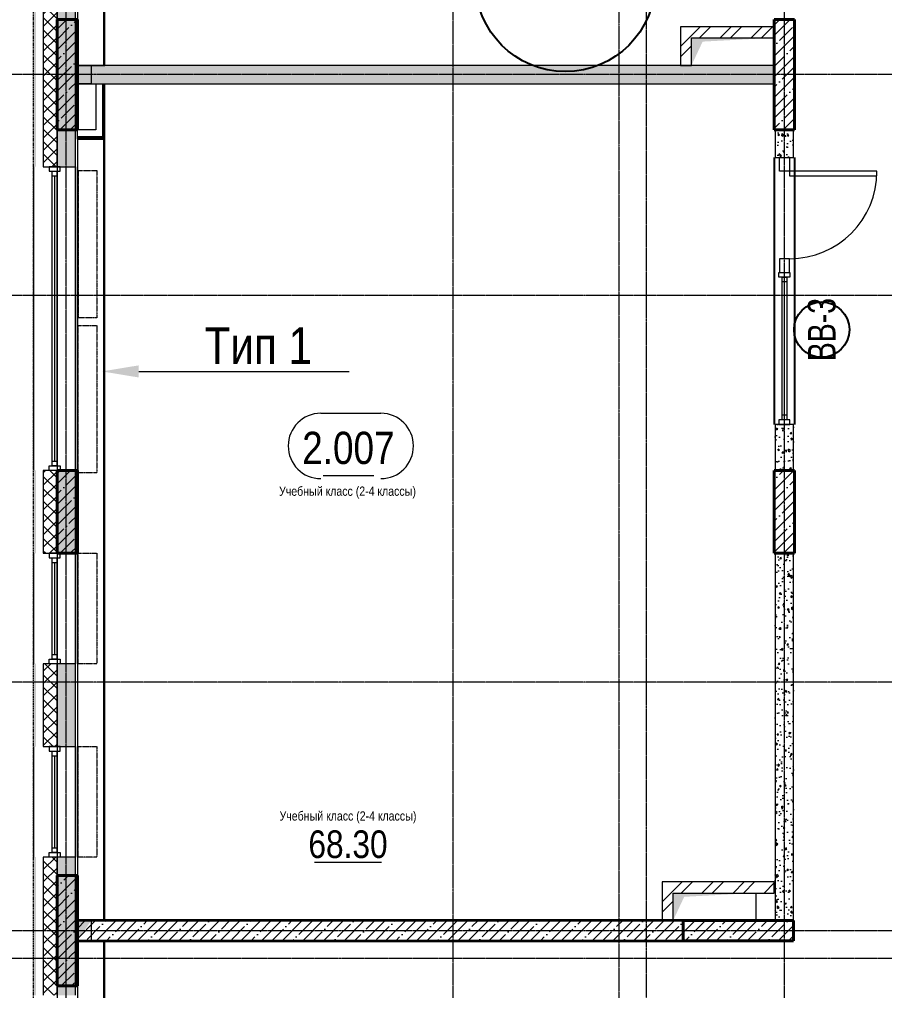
# Model space of a CAD drawing. Header units: millimetres. Extents: x -65509 to 912790, y 446 to 713294.
# Drawn here: x 141686 to 151083, y 153325 to 163875 of the extents above; entities that cross this region are included whole.
import ezdxf
from ezdxf import colors
from ezdxf.entities.mleader import LeaderData, LeaderLine
from ezdxf.enums import TextEntityAlignment as Align
from ezdxf.math import Vec2, Vec3

# ---------------------------------------------------------------- set-up
doc = ezdxf.new("R2010")
doc.units = ezdxf.units.MM
for name, pattern in [('CENTER2', [28.575, 19.05, -3.175, 3.175, -3.175]), ('DASHED', [19.05, 12.7, -6.35]), ('HIDDEN2', [4.7625, 3.175, -1.5875])]:
    doc.linetypes.add(name, pattern=pattern)
doc.layers.get('Defpoints').update_dxf_attribs({"color": 250})
for name, color, linetype, lineweight in [('A-AREA', 250, 'Continuous', 15), ('A-Wall_Материал_Газоблок_Контур', 250, 'Continuous', 0), ('АР_Area', 250, 'Continuous', 5), ('АР_Витраж', 250, 'Continuous', 13), ('АР_Витраж марка', 250, 'Continuous', 9), ('АР_Двери_витраж', 250, 'Continuous', 9), ('АР_Колонны', 250, 'Continuous', 30), ('АР_Окна', 250, 'Continuous', 5), ('АР_площадь пом', 250, 'Continuous', 5), ('АР_Стены ЖБ', 250, 'Continuous', 35), ('АР_Стены кирпич', 250, 'Continuous', 20), ('АР_Стены ПЕНОблок', 250, 'Continuous', 20), ('АР_Утеплитель', 250, 'Continuous', 0), ('АР_Штриховка', 250, 'Continuous', 0), ('Зашивки ГКЛ на всю высоту', 250, 'Continuous', 25), ('КМ_Фахверки', 250, 'Continuous', 25), ('ОВ_Отопление', 250, 'Continuous', 5), ('ОВ_Шахты', 250, 'Continuous', 5), ('Размеры зашивки ГКЛ', 250, 'Continuous', 0), ('РД_Оси_100', 250, 'Continuous', 0), ('РД_проем_инж перемыч_фахверк', 250, 'Continuous', 18)]:
    doc.layers.add(name, color=color, linetype=linetype, lineweight=lineweight)
doc.layers.add('АР_Делит', color=250, linetype='Continuous', lineweight=0, plot=False)
doc.layers.add('РД_Проем', color=250, linetype='Continuous', lineweight=0, plot=False)
doc.layers.add('АР_Отопительные приборы', color=1, linetype='HIDDEN2', lineweight=0, true_color=0xff0000)
doc.layers.add('Зашивка радиаторов тип 1 (фанера и МДФ)', color=7, linetype='Continuous', lineweight=0, true_color=0x000085)
doc.layers.add('РД_Витраж_вн', color=250, linetype='Continuous')
doc.styles.add('Arial_09', font='ARIALN.TTF', dxfattribs={"width": 0.9})
doc.styles.add('style1', font='ARIALN.TTF')
pattern_1 = [(45, (142195.16, 127275.07), (-112.2532, 112.2532), []), (45, (142307.41, 127275.07), (-112.2532, 112.2532), [198.4375, -39.6875, 0, -39.6875])]
pattern_2 = [(45, (142195.16, 127275.07), (-168.3798, 168.3798), []), (45, (142307.4, 127275.07), (-168.3798, 168.3798), [])]
pattern_3 = [(45, (142195.16, 127275.07), (-168.3798, 168.3798), []), (45, (142307.4, 127275.07), (-168.3798, 168.3798), [])]

# ---------------------------------------------------------------- blocks, each defined once
blk = doc.blocks.new('СОШ_2200_АР_ОСИ_М100_28.05.24')
at = {"layer": 'АР_Делит', "color": 5, "linetype": 'DASHED'}
blk.add_lwpolyline([(114955, 135155), (114955, -355), (93595.036, -355), (93595.036, 13855), (94145, 13855), (94145, 68320), (66055, 68320), (66055, 13857.73), (83455, 13857.73), (83455, -355), (45245, -355), (45245, 13145), (44695, 13145), (44695, 26755), (45245, 26755), (45245, 68320), (20455, 68320), (20455, 26755), (27955, 26755), (27955, 13145), (-355, 13145), (-355, 100855), (37145, 100855), (37145, 129155)], dxfattribs=at)
at = {"layer": 'РД_Оси_100', "linetype": 'CENTER2'}
for p, q in [((0, -6155), (0, 139938.679)), ((4200, -6155), (4200, 139938.679)), ((29555, 36000), (-5954.958, 36000)), ((29555, 33600), (-5954.958, 33600)), ((29555, 29400), (-5954.958, 29400))]:
    blk.add_line(p, q, dxfattribs=at)
for points in [[(5849.555, 139938.679), (6000, 139538.679), (6000, -6194.559)], [(6300, -6195.83), (6300, 139538.679), (6450, 139938.679)], [(7800, -6155), (7800, 139938.679)], [(29555, 26700), (-5454.958, 26700), (-5954.958, 26850)], [(29555, 26400), (-5454.958, 26400), (-5954.958, 26250)]]:
    blk.add_lwpolyline(points, dxfattribs=at)
blk = doc.blocks.new('otv')
at = {"linetype": 'Continuous'}
blk.add_lwpolyline([(0, -1), (0, 0), (1, 0), (1, -1)], close=True, dxfattribs=at)
blk.add_solid([(0, -1), (0, 0), (0.135, -0.137), (1, 0)], dxfattribs=at)
blk = doc.blocks.new('otv_в_стене')
at = {"linetype": 'Continuous'}
blk.add_lwpolyline([(0, -1), (0, 0), (1, 0), (1, -1)], close=True, dxfattribs=at)
blk.add_solid([(0, -1), (0, 0), (0.5, -0.5), (1, 0)], dxfattribs=at)
blk = doc.blocks.new('MOK-МаркаПом_овал_ареал')
for p, q in [((-2.99, 3.76), (3.52, 3.76)), ((-2.75, -3), (2.75, -3))]:
    blk.add_line(p, q)
for centre, radius, start, end in [((-2.99, 0.21), 3.55, 90, 270), ((3.52, 0.21), 3.55, 270, 90), ((-7.41, 0), 7.16, 0, 0.001)]:
    blk.add_arc(centre, radius, start, end)
at = {"color": 0, "style": 'style1'}
blk.add_attdef('АР-ПОМЕЩЕНИЕ:НОМЕР', text='', height=3, dxfattribs=at).set_placement((0.26, 0), align=Align.MIDDLE)
blk = doc.blocks.new('MOK-МаркаПомещения1')
at = {"layer": 'A-AREA', "color": 0}
blk.add_line((-3.65, -1.94), (3.65, -1.94), dxfattribs=at)
at = {"layer": 'A-AREA', "color": 0, "style": 'style1'}
blk.add_attdef('АР-ПОМЕЩЕНИЕ:ПЛОЩАДЬ', text='', height=3, dxfattribs=at).set_placement((0, 0), align=Align.MIDDLE)
at = {"layer": 'Defpoints', "style": 'style1', "flags": 8}
blk.add_attdef('АР-ПОМЕЩЕНИЕ:НАИМЕНОВАНИЕ', text='', height=1, dxfattribs=at).set_placement((0, 2.96), align=Align.MIDDLE)
blk = doc.blocks.new('МаркаВитража1')
at = {"layer": 'Defpoints'}
blk.add_circle((0, 0), 3, dxfattribs=at)
at = {"color": 0, "linetype": 'ByBlock', "lineweight": -2, "style": 'Arial_09', "width": 0.9}
blk.add_attdef('АР-ОКНО:НАИМЕНОВАНИЕ', text='', height=3, dxfattribs=at).set_placement((0, 0), align=Align.MIDDLE)

msp = doc.modelspace()

# ---------------------------------------------------------------- hatches: boundary and pattern name
at = {"layer": 'АР_Штриховка', "linetype": 'Continuous', "lineweight": 0}
h = msp.add_hatch(dxfattribs=at)
h.set_pattern_fill('_U', color=256, style=0, pattern_type=0)
h.set_pattern_definition([(360, (142195.1574, 127275.0729), (-8e-17, 1), [])])
h.paths.add_polyline_path([(141840.157, 143075.073), (141865.157, 143075.073), (141865.157, 143975.073), (141840.157, 143975.073)], flags=0)
h.paths.add_polyline_path([(141840.157, 145175.073), (141865.157, 145175.073), (141865.157, 146075.073), (141840.157, 146075.073)], flags=0)
h.paths.add_polyline_path([(141840.157, 149375.073), (141865.157, 149375.073), (141865.157, 150875.073), (141840.157, 150875.073)], flags=0)
h.paths.add_polyline_path([(141840.157, 153275.073), (141865.157, 153275.073), (141865.157, 154775.073), (141840.157, 154775.073)], flags=0)
h.paths.add_polyline_path([(141840.157, 155975.073), (141865.157, 155975.073), (141865.157, 156875.073), (141840.157, 156875.073)], flags=0)
h.paths.add_polyline_path([(141840.157, 158075.073), (141865.157, 158075.073), (141865.157, 158975.073), (141840.157, 158975.073)], flags=0)
h.paths.add_polyline_path([(141840.157, 162275.073), (141865.157, 162275.073), (141865.157, 164075.073), (141840.157, 164075.073)], flags=0)
h.paths.add_polyline_path([(141840.157, 165275.073), (141865.157, 165275.073), (141865.157, 166175.073), (141840.157, 166175.073)], flags=0)
h.paths.add_polyline_path([(141840.157, 167375.073), (141865.157, 167375.073), (141865.157, 168275.073), (141840.157, 168275.073)], flags=0)
h.paths.add_polyline_path([(141840.157, 171575.073), (141865.157, 171575.073), (141865.157, 173375.073), (141840.157, 173375.073)], flags=0)
h.paths.add_polyline_path([(141840.157, 174575.073), (141865.157, 174575.073), (141865.157, 175475.073), (141840.157, 175475.073)], flags=0)
h.paths.add_polyline_path([(141840.157, 176675.073), (141865.157, 176675.073), (141865.157, 177575.073), (141840.157, 177575.073)], flags=0)
h.paths.add_polyline_path([(141840.157, 180875.073), (141865.157, 180875.073), (141865.157, 182675.073), (141840.157, 182675.073)], flags=0)
h.paths.add_polyline_path([(141840.157, 183875.073), (141865.157, 183875.073), (141865.157, 184775.073), (141840.157, 184775.073)], flags=0)
h.paths.add_polyline_path([(141840.157, 185975.073), (141865.157, 185975.073), (141865.157, 186875.073), (141840.157, 186875.073)], flags=0)
h.paths.add_polyline_path([(141840.157, 190175.073), (141865.157, 190175.073), (141865.157, 191875.073), (141840.157, 191875.073)], flags=0)
h.paths.add_polyline_path([(141840.157, 194275.073), (141865.157, 194275.073), (141865.157, 195175.073), (141840.157, 195175.073)], flags=0)
h.paths.add_polyline_path([(141840.157, 196675.073), (141865.157, 196675.073), (141865.157, 197875.073), (141840.157, 197875.073)], flags=0)
h.paths.add_polyline_path([(141840.157, 200275.073), (141865.157, 200275.073), (141865.157, 201175.073), (141840.157, 201175.073)], flags=0)
h.paths.add_polyline_path([(141840.157, 202675.073), (141865.157, 202675.073), (141865.157, 203875.073), (141840.157, 203875.073)], flags=0)
h.paths.add_polyline_path([(141840.157, 206275.073), (141865.157, 206275.073), (141865.157, 207175.073), (141840.157, 207175.073)], flags=0)
h.paths.add_polyline_path([(141840.157, 208675.073), (141865.157, 208675.073), (141865.157, 210175.073), (141840.157, 210175.073)], flags=0)
h.paths.add_polyline_path([(141840.157, 212575.073), (141865.157, 212575.073), (141865.157, 213475.073), (141840.157, 213475.073)], flags=0)
h.paths.add_polyline_path([(141840.157, 214975.073), (141865.157, 214975.073), (141865.157, 216375.073), (141840.157, 216375.073)], flags=0)
h.paths.add_polyline_path([(141840.157, 217575.073), (141865.157, 217575.073), (141865.157, 218075.073), (141840.157, 218075.073)], flags=0)
h = msp.add_hatch(dxfattribs=at)
h.set_pattern_fill('ANSI37', color=256, scale=30, style=0)
h.set_pattern_definition([(45, (142195.16, 127275.07), (-67.35192, 67.35192), []), (135, (142195.16, 127275.07), (-67.35192, -67.35192), [])])
h.paths.add_polyline_path([(141945.157, 143075.073), (142095.157, 143075.073), (142095.157, 143975.073), (141945.157, 143975.073)], flags=0)
h.paths.add_polyline_path([(141945.157, 145175.073), (142095.157, 145175.073), (142095.157, 146075.073), (141945.157, 146075.073)], flags=0)
h.paths.add_polyline_path([(141945.157, 149375.073), (142095.157, 149375.073), (142095.157, 150875.073), (141945.157, 150875.073)], flags=0)
h.paths.add_polyline_path([(141945.157, 153275.073), (142095.157, 153275.073), (142095.157, 154775.073), (141945.157, 154775.073)], flags=0)
h.paths.add_polyline_path([(141945.157, 155975.073), (142095.157, 155975.073), (142095.157, 156875.073), (141945.157, 156875.073)], flags=0)
h.paths.add_polyline_path([(141945.157, 158075.073), (142095.157, 158075.073), (142095.157, 158975.073), (141945.157, 158975.073)], flags=0)
h.paths.add_polyline_path([(141945.157, 162275.073), (142095.157, 162275.073), (142095.157, 164075.073), (141945.157, 164075.073)], flags=0)
h.paths.add_polyline_path([(141945.157, 165275.073), (142095.157, 165275.073), (142095.157, 166175.073), (141945.157, 166175.073)], flags=0)
h.paths.add_polyline_path([(141945.157, 167375.073), (142095.157, 167375.073), (142095.157, 168275.073), (141945.157, 168275.073)], flags=0)
h.paths.add_polyline_path([(141945.157, 171575.073), (142095.157, 171575.073), (142095.157, 173375.073), (141945.157, 173375.073)], flags=0)
h.paths.add_polyline_path([(141945.157, 174575.073), (142095.157, 174575.073), (142095.157, 175475.073), (141945.157, 175475.073)], flags=0)
h.paths.add_polyline_path([(141945.157, 176675.073), (142095.157, 176675.073), (142095.157, 177575.073), (141945.157, 177575.073)], flags=0)
h.paths.add_polyline_path([(141945.157, 180875.073), (142095.157, 180875.073), (142095.157, 182675.073), (141945.157, 182675.073)], flags=0)
h.paths.add_polyline_path([(141945.157, 183875.073), (142095.157, 183875.073), (142095.157, 184775.073), (141945.157, 184775.073)], flags=0)
h.paths.add_polyline_path([(141945.157, 185975.073), (142095.157, 185975.073), (142095.157, 186875.073), (141945.157, 186875.073)], flags=0)
h.paths.add_polyline_path([(141945.157, 190175.073), (142095.157, 190175.073), (142095.157, 191875.073), (141945.157, 191875.073)], flags=0)
h.paths.add_polyline_path([(141945.157, 194275.073), (142095.157, 194275.073), (142095.157, 195175.073), (141945.157, 195175.073)], flags=0)
h.paths.add_polyline_path([(141945.157, 196675.073), (142095.157, 196675.073), (142095.157, 197875.073), (141945.157, 197875.073)], flags=0)
h.paths.add_polyline_path([(141945.157, 200275.073), (142095.157, 200275.073), (142095.157, 201175.073), (141945.157, 201175.073)], flags=0)
h.paths.add_polyline_path([(141945.157, 202675.073), (142095.157, 202675.073), (142095.157, 203875.073), (141945.157, 203875.073)], flags=0)
h.paths.add_polyline_path([(141945.157, 206275.073), (142095.157, 206275.073), (142095.157, 207175.073), (141945.157, 207175.073)], flags=0)
h.paths.add_polyline_path([(141945.157, 208675.073), (142095.157, 208675.073), (142095.157, 210175.073), (141945.157, 210175.073)], flags=0)
h.paths.add_polyline_path([(141945.157, 212575.073), (142095.157, 212575.073), (142095.157, 213475.073), (141945.157, 213475.073)], flags=0)
h.paths.add_polyline_path([(141945.157, 214975.073), (142095.157, 214975.073), (142095.157, 216375.073), (141945.157, 216375.073)], flags=0)
h.paths.add_polyline_path([(141945.157, 217575.073), (142095.157, 217575.073), (142095.157, 218075.073), (141945.157, 218075.073)], flags=0)
h = msp.add_hatch(dxfattribs=at)
h.set_pattern_fill('AR-CONC', color=256, style=0)
h.set_pattern_definition([(50, (142195.16, 127275.07), (182.18467, -15.93909), [19.05, -209.55]), (355, (142195.16, 127275.07), (-35.24342, 191.05685), [15.24, -167.6406]), (100.45144, (142210.34, 127273.74), (146.94125, 175.11775), [16.19, -178.09024]), (46.1842, (142195.16, 127325.87), (271.07904, -42.04233), [28.575, -314.325]), (96.63556, (142217.75, 127322.37), (237.4041, 247.4261), [24.285, -267.1356]), (351.18415, (142195.16, 127325.87), (237.4041, 247.4261), [22.86, -251.4597]), (21, (142220.56, 127313.17), (151.6144, -102.2652), [19.05, -209.55]), (326, (142220.56, 127313.17), (61.80203, 184.18797), [15.24, -167.64]), (71.45144, (142233.2, 127304.65), (213.41642, 81.92277), [16.19, -178.08994]), (37.5, (142195.16, 127275.07), (3.088603, 84.55504), [0, -165.608, 0, -170.18, 0, -168.275]), (7.5, (142195.16, 127275.07), (66.81966, 100.180575), [0, -97.028, 0, -161.798, 0, -64.135]), (327.5, (142138.515, 127275.07), (135.590595, -5.728744), [0, -63.5, 0, -198.12, 0, -262.89]), (317.5, (142113.12, 127275.07), (148.12918, 25.42649), [0, -82.55, 0, -131.572, 0, -186.69])])
h.paths.add_polyline_path([(142095.157, 143075.073), (142295.157, 143075.073), (142295.157, 143975.073), (142095.157, 143975.073)], flags=0)
h.paths.add_polyline_path([(142095.157, 145175.073), (142295.157, 145175.073), (142295.157, 146075.073), (142095.157, 146075.073)], flags=0)
h.paths.add_polyline_path([(142095.157, 149375.073), (142295.157, 149375.073), (142295.157, 150875.073), (142095.157, 150875.073)], flags=0)
h.paths.add_polyline_path([(142095.157, 153275.073), (142295.157, 153275.073), (142295.157, 154775.073), (142095.157, 154775.073)], flags=0)
h.paths.add_polyline_path([(142095.157, 155975.073), (142295.157, 155975.073), (142295.157, 156875.073), (142095.157, 156875.073)], flags=0)
h.paths.add_polyline_path([(142095.157, 158075.073), (142295.157, 158075.073), (142295.157, 158975.073), (142095.157, 158975.073)], flags=0)
h.paths.add_polyline_path([(142095.157, 162275.073), (142295.157, 162275.073), (142295.157, 164075.073), (142095.157, 164075.073)], flags=0)
h.paths.add_polyline_path([(142095.157, 165275.073), (142295.157, 165275.073), (142295.157, 166175.073), (142095.157, 166175.073)], flags=0)
h.paths.add_polyline_path([(142095.157, 167375.073), (142295.157, 167375.073), (142295.157, 168275.073), (142095.157, 168275.073)], flags=0)
h.paths.add_polyline_path([(142095.157, 171575.073), (142295.157, 171575.073), (142295.157, 173375.073), (142095.157, 173375.073)], flags=0)
h.paths.add_polyline_path([(142095.157, 174575.073), (142295.157, 174575.073), (142295.157, 175475.073), (142095.157, 175475.073)], flags=0)
h.paths.add_polyline_path([(142095.157, 176675.073), (142295.157, 176675.073), (142295.157, 177575.073), (142095.157, 177575.073)], flags=0)
h.paths.add_polyline_path([(142095.157, 180875.073), (142295.157, 180875.073), (142295.157, 182675.073), (142095.157, 182675.073)], flags=0)
h.paths.add_polyline_path([(142095.157, 183875.073), (142295.157, 183875.073), (142295.157, 184775.073), (142095.157, 184775.073)], flags=0)
h.paths.add_polyline_path([(142095.157, 185975.073), (142295.157, 185975.073), (142295.157, 186875.073), (142095.157, 186875.073)], flags=0)
h.paths.add_polyline_path([(142095.157, 190175.073), (142295.157, 190175.073), (142295.157, 191875.073), (142095.157, 191875.073)], flags=0)
h.paths.add_polyline_path([(142095.157, 194275.073), (142295.157, 194275.073), (142295.157, 195175.073), (142095.157, 195175.073)], flags=0)
h.paths.add_polyline_path([(142095.157, 196675.073), (142295.157, 196675.073), (142295.157, 197875.073), (142095.157, 197875.073)], flags=0)
h.paths.add_polyline_path([(142095.157, 200275.073), (142295.157, 200275.073), (142295.157, 201175.073), (142095.157, 201175.073)], flags=0)
h.paths.add_polyline_path([(142095.157, 202675.073), (142295.157, 202675.073), (142295.157, 203875.073), (142095.157, 203875.073)], flags=0)
h.paths.add_polyline_path([(142095.157, 206275.073), (142295.157, 206275.073), (142295.157, 207175.073), (142095.157, 207175.073)], flags=0)
h.paths.add_polyline_path([(142095.157, 208675.073), (142295.157, 208675.073), (142295.157, 210175.073), (142095.157, 210175.073)], flags=0)
h.paths.add_polyline_path([(142095.157, 212575.073), (142295.157, 212575.073), (142295.157, 213475.073), (142095.157, 213475.073)], flags=0)
h.paths.add_polyline_path([(142095.157, 214975.073), (142295.157, 214975.073), (142295.157, 216375.073), (142095.157, 216375.073)], flags=0)
h.paths.add_polyline_path([(142095.157, 217575.073), (142295.157, 217575.073), (142295.157, 218075.073), (142095.157, 218075.073)], flags=0)
at = {"layer": 'АР_Штриховка', "linetype": 'Continuous', "lineweight": 5}
h = msp.add_hatch(dxfattribs=at)
h.set_pattern_fill('ANSI35', color=256, scale=25, style=0)
h.set_pattern_definition(pattern_1)
h.paths.add_polyline_path([(142095.157, 162675.073), (142315.157, 162675.073), (142315.157, 163875.073), (142095.157, 163875.073)], flags=0)
h = msp.add_hatch(dxfattribs=at)
h.set_pattern_fill('ANSI35', color=256, scale=25, style=0)
h.set_pattern_definition(pattern_1)
h.paths.add_polyline_path([(149885.157, 162675.073), (150105.157, 162675.073), (150105.157, 163875.073), (149885.157, 163875.073)], flags=0)
at = {"layer": 'АР_Штриховка', "linetype": 'Continuous', "lineweight": 0}
h = msp.add_hatch(dxfattribs=at)
h.set_pattern_fill('ANSI32', color=256, scale=25, style=0)
h.set_pattern_definition(pattern_2)
h.paths.add_polyline_path([(148865.157, 163375.231), (148985.157, 163375.231), (148985.157, 163675.231), (148865.157, 163795.231)], flags=0)
h = msp.add_hatch(dxfattribs=at)
h.set_pattern_fill('ANSI32', color=256, scale=25, style=0)
h.set_pattern_definition(pattern_3)
h.paths.add_polyline_path([(148865.157, 163795.231), (148985.157, 163675.231), (149885.175, 163675.231), (149885.175, 163795.231)], flags=0)
h = msp.add_hatch(dxfattribs=at)
h.set_pattern_fill('AR-CONC', color=256, angle=45, style=0)
h.set_pattern_definition([(95, (142195.16, 127275.07), (140.09465, 117.5534), [19.05, -209.55]), (40, (142195.16, 127275.07), (-160.0185, 110.1767), [15.24, -167.6406]), (145.45144, (142206.83, 127284.87), (-19.9238, 227.7301), [16.19, -178.0902]), (91.1842, (142159.24, 127311), (221.4102, 161.9534), [28.575, -314.325]), (141.63556, (142177.7, 127324.5), (-7.0866, 342.8268), [24.285, -267.1356]), (36.18415, (142159.24, 127311), (-7.0866, 342.8268), [22.86, -251.4597]), (66, (142186.18, 127319.97), (179.52, 34.89515), [19.05, -209.55]), (11, (142186.18, 127319.97), (-86.5399, 173.9412), [15.24, -167.64]), (116.45145, (142201.14, 127322.88), (92.98005, 208.83634), [16.19, -178.0899]), (82.5, (142195.16, 127275.07), (-57.60547, 61.97341), [0, -165.608, 0, -170.18, 0, -168.275]), (52.5, (142195.16, 127275.07), (-23.58973, 118.087), [0, -97.028, 0, -161.798, 0, -64.135]), (12.5, (142155.105, 127235.02), (99.92786, 91.8262), [0, -63.5, 0, -198.12, 0, -262.89]), (2.5, (142137.14, 127217.06), (86.7639, 122.7224), [0, -82.55, 0, -131.572, 0, -186.69])])
h.paths.add_polyline_path([(142315.153, 163375.073), (142315.157, 163175.073), (149885.157, 163175.231), (149885.153, 163375.231)], flags=0)
h = msp.add_hatch(dxfattribs=at)
h.set_pattern_fill('AR-CONC', color=256, angle=45, style=0)
h.set_pattern_definition([(95, (142195.16, 127275.07), (140.09465, 117.5534), [19.05, -209.55]), (40, (142195.16, 127275.07), (-160.0185, 110.1767), [15.24, -167.6406]), (145.45144, (142206.83, 127284.87), (-19.9238, 227.7301), [16.19, -178.0902]), (91.1842, (142159.24, 127311), (221.4102, 161.9534), [28.575, -314.325]), (141.63556, (142177.7, 127324.5), (-7.0866, 342.8268), [24.285, -267.1356]), (36.18415, (142159.24, 127311), (-7.0866, 342.8268), [22.86, -251.4597]), (66, (142186.18, 127319.97), (179.52, 34.89515), [19.05, -209.55]), (11, (142186.18, 127319.97), (-86.5399, 173.9412), [15.24, -167.64]), (116.45145, (142201.14, 127322.88), (92.98005, 208.8363), [16.19, -178.0899]), (82.5, (142195.16, 127275.07), (-57.60547, 61.97341), [0, -165.608, 0, -170.18, 0, -168.275]), (52.5, (142195.16, 127275.07), (-23.58973, 118.087), [0, -97.028, 0, -161.798, 0, -64.135]), (12.5, (142155.105, 127235.02), (99.92786, 91.8262), [0, -63.5, 0, -198.12, 0, -262.89]), (2.5, (142137.14, 127217.06), (86.7639, 122.7224), [0, -82.55, 0, -131.572, 0, -186.69])])
h.paths.add_polyline_path([(149895.157, 158975.073), (150095.157, 158975.073), (150095.157, 159475.073), (149895.157, 159475.073)], flags=0)
h.paths.add_polyline_path([(149895.157, 162375.073), (150095.157, 162375.073), (150095.157, 162675.073), (149895.157, 162675.073)], flags=0)
at = {"layer": 'АР_Штриховка', "linetype": 'Continuous', "lineweight": 5}
h = msp.add_hatch(dxfattribs=at)
h.set_pattern_fill('ANSI35', color=256, scale=25, style=0)
h.set_pattern_definition(pattern_1)
h.paths.add_polyline_path([(142095.157, 158075.073), (142315.157, 158075.073), (142315.157, 158975.073), (142095.157, 158975.073)], flags=0)
h = msp.add_hatch(dxfattribs=at)
h.set_pattern_fill('ANSI35', color=256, scale=25, style=0)
h.set_pattern_definition(pattern_1)
h.paths.add_polyline_path([(149885.157, 158075.073), (150105.157, 158075.073), (150105.157, 158975.073), (149885.157, 158975.073)], flags=0)
at = {"layer": 'АР_Штриховка', "linetype": 'Continuous', "lineweight": 0}
h = msp.add_hatch(dxfattribs=at)
h.set_pattern_fill('AR-CONC', color=256, angle=45, style=0)
h.set_pattern_definition([(95, (142195.16, 127275.07), (140.09465, 117.5534), [19.05, -209.55]), (40, (142195.16, 127275.07), (-160.0185, 110.1767), [15.24, -167.6406]), (145.45144, (142206.83, 127284.87), (-19.9238, 227.7301), [16.19, -178.0902]), (91.1842, (142159.24, 127311), (221.4102, 161.9534), [28.575, -314.325]), (141.6356, (142177.7, 127324.5), (-7.0866, 342.8268), [24.285, -267.1356]), (36.1842, (142159.24, 127311), (-7.0866, 342.8268), [22.86, -251.4597]), (66, (142186.18, 127319.97), (179.52, 34.89515), [19.05, -209.55]), (11, (142186.18, 127319.97), (-86.5399, 173.9412), [15.24, -167.64]), (116.45145, (142201.14, 127322.88), (92.9801, 208.8363), [16.19, -178.0899]), (82.5, (142195.16, 127275.07), (-57.60547, 61.97341), [0, -165.608, 0, -170.18, 0, -168.275]), (52.5, (142195.16, 127275.07), (-23.58973, 118.087), [0, -97.028, 0, -161.798, 0, -64.135]), (12.5, (142155.105, 127235.02), (99.92786, 91.8262), [0, -63.5, 0, -198.12, 0, -262.89]), (2.5, (142137.14, 127217.06), (86.7639, 122.7224), [0, -82.55, 0, -131.572, 0, -186.69])])
h.paths.add_polyline_path([(149895.157, 154085.073), (150095.157, 154085.073), (150095.157, 158075.073), (149895.157, 158075.073)], flags=0)
at = {"layer": 'АР_Штриховка', "linetype": 'Continuous', "lineweight": 5}
h = msp.add_hatch(dxfattribs=at)
h.set_pattern_fill('ANSI35', color=256, scale=25, style=0)
h.set_pattern_definition(pattern_1)
h.paths.add_polyline_path([(142095.157, 153375.073), (142315.157, 153375.073), (142315.157, 154575.073), (142095.157, 154575.073)], flags=0)
at = {"layer": 'АР_Штриховка', "linetype": 'Continuous', "lineweight": 0}
h = msp.add_hatch(dxfattribs=at)
h.set_pattern_fill('ANSI32', color=256, scale=25, style=0)
h.set_pattern_definition(pattern_2)
h.paths.add_polyline_path([(148665.157, 154085.073), (148785.157, 154085.073), (148785.157, 154385.073), (148665.157, 154505.073)], flags=0)
h = msp.add_hatch(dxfattribs=at)
h.set_pattern_fill('ANSI32', color=256, scale=25, style=0)
h.set_pattern_definition(pattern_3)
h.paths.add_polyline_path([(148665.157, 154505.073), (148785.157, 154385.073), (149885.157, 154385.073), (149885.157, 154505.073)], flags=0)
at = {"layer": 'АР_Штриховка', "linetype": 'Continuous', "lineweight": 5}
h = msp.add_hatch(dxfattribs=at)
h.set_pattern_fill('ANSI35', color=256, scale=25, angle=-360, style=0)
h.set_pattern_definition([(45, (142195.16, 127275.07), (-112.2532, 112.2532), []), (45, (142307.41, 127275.07), (-112.2532, 112.2532), [198.4375, -39.6875, 0, -39.6875])])
h.paths.add_polyline_path([(142315.157, 154085.073), (142315.157, 153865.073), (148895.155, 153865.073), (148895.155, 154085.073)], flags=0)
h = msp.add_hatch(dxfattribs=at)
h.set_pattern_fill('ANSI35', color=256, scale=25, style=0)
h.set_pattern_definition([(45, (142195.16, 127275.07), (-112.2532, 112.2532), []), (45, (142307.41, 127275.07), (-112.2532, 112.2532), [198.4375, -39.6875, 0, -39.6875])])
h.paths.add_polyline_path([(150095.157, 153865.073), (150095.157, 154085.073), (148895.157, 154085.073), (148895.157, 153865.073)], flags=0)

# ---------------------------------------------------------------- linework, layer by layer
msp.add_circle((147615.114, 164283.072), 975.172)
at = {"layer": 'A-Wall_Материал_Газоблок_Контур', "linetype": 'Continuous', "lineweight": 0}
for p, q in [((141840.157, 162275.073), (141840.157, 158975.073)), ((142295.157, 158975.073), (142295.157, 162275.073)), ((141840.157, 158075.073), (141840.157, 156875.073)), ((142295.157, 156875.073), (142295.157, 158075.073)), ((141840.157, 155975.073), (141840.157, 154775.073)), ((142295.157, 154775.073), (142295.157, 155975.073))]:
    msp.add_line(p, q, dxfattribs=at)
at = {"layer": 'АР_Витраж', "linetype": 'Continuous', "lineweight": 5}
for p, q in [((149885.157, 159475.073), (149885.157, 161125.073)), ((150105.157, 159475.073), (150105.157, 161125.073))]:
    msp.add_line(p, q, dxfattribs=at)
at = {"layer": 'АР_Витраж', "linetype": 'Continuous', "lineweight": 13}
for p, q in [((150020.157, 161025.073), (149970.157, 161025.073)), ((149995.157, 159575.073), (149995.157, 161025.073)), ((150020.157, 159575.073), (149970.157, 159575.073))]:
    msp.add_line(p, q, dxfattribs=at)
for points in [[(149935.157, 161075.073), (149935.157, 161125.073), (150055.157, 161125.073), (150055.157, 161075.073)], [(150020.157, 159525.073), (149970.157, 159525.073), (149970.157, 161075.073), (150020.157, 161075.073)], [(149935.157, 159525.073), (149935.157, 159475.073), (150055.157, 159475.073), (150055.157, 159525.073)]]:
    msp.add_lwpolyline(points, close=True, dxfattribs=at)
at = {"layer": 'АР_Двери_витраж', "linetype": 'Continuous', "lineweight": 9}
for points in [[(149940.157, 162225.073), (149940.157, 162375.073), (150050.157, 162375.073), (150050.157, 162225.073)], [(150050.157, 162225.073), (150050.157, 162175.073), (151000.157, 162175.073), (151000.157, 162225.073)], [(149940.157, 161275.073), (149940.157, 161125.073), (150050.157, 161125.073), (150050.157, 161275.073)]]:
    msp.add_lwpolyline(points, close=True, dxfattribs=at)
msp.add_arc((150050.157, 162225.073), 950, 270, 0, dxfattribs=at)
at = {"layer": 'АР_Колонны', "linetype": 'HIDDEN2', "lineweight": 25}
for p, q in [((142095.157, 163875.073), (142315.157, 163875.073)), ((142095.157, 162675.073), (142095.157, 163875.073)), ((142315.157, 163875.073), (142315.157, 162675.073)), ((149885.157, 163875.073), (150105.157, 163875.073)), ((149885.157, 162675.073), (149885.157, 163875.073)), ((150105.157, 163875.073), (150105.157, 162675.073)), ((142315.157, 162675.073), (142095.157, 162675.073)), ((150105.157, 162675.073), (149885.157, 162675.073)), ((142095.157, 158975.073), (142315.157, 158975.073)), ((142095.157, 158075.073), (142095.157, 158975.073)), ((142315.157, 158975.073), (142315.157, 158075.073)), ((149885.157, 158975.073), (150105.157, 158975.073)), ((149885.157, 158075.073), (149885.157, 158975.073)), ((150105.157, 158975.073), (150105.157, 158075.073)), ((142315.157, 158075.073), (142095.157, 158075.073)), ((150105.157, 158075.073), (149885.157, 158075.073)), ((142095.157, 154575.073), (142315.157, 154575.073)), ((142095.157, 153375.073), (142095.157, 154575.073)), ((142315.157, 154575.073), (142315.157, 153375.073)), ((148895.157, 154085.073), (150095.157, 154085.073)), ((148895.157, 153865.073), (148895.157, 154085.073)), ((150095.157, 154085.073), (150095.157, 153865.073)), ((150095.157, 153865.073), (148895.157, 153865.073)), ((142315.157, 153375.073), (142095.157, 153375.073))]:
    msp.add_line(p, q, dxfattribs=at)
at = {"layer": 'АР_Колонны', "linetype": 'Continuous', "lineweight": 35}
for p, q in [((142095.157, 163875.073), (142315.157, 163875.073)), ((142095.157, 162675.073), (142095.157, 163875.073)), ((142315.157, 162675.073), (142315.157, 163875.073)), ((149885.157, 163875.073), (150105.157, 163875.073)), ((149885.157, 162675.073), (149885.157, 163875.073)), ((150105.157, 162675.073), (150105.157, 163875.073)), ((142095.157, 162675.073), (142315.157, 162675.073)), ((149885.157, 162675.073), (150105.157, 162675.073)), ((142095.157, 158975.073), (142315.157, 158975.073)), ((142095.157, 158075.073), (142095.157, 158975.073)), ((142315.157, 158075.073), (142315.157, 158975.073)), ((149885.157, 158975.073), (150105.157, 158975.073)), ((149885.157, 158075.073), (149885.157, 158975.073)), ((150105.157, 158075.073), (150105.157, 158975.073)), ((142095.157, 158075.073), (142315.157, 158075.073)), ((149885.157, 158075.073), (150105.157, 158075.073)), ((142095.157, 154575.073), (142315.157, 154575.073)), ((142095.157, 153375.073), (142095.157, 154575.073)), ((142315.157, 153375.073), (142315.157, 154575.073)), ((148895.157, 153865.073), (148895.157, 154085.073)), ((148895.157, 154085.073), (150095.157, 154085.073)), ((150095.157, 153865.073), (150095.157, 154085.073)), ((148895.157, 153865.073), (150095.157, 153865.073)), ((142095.157, 153375.073), (142315.157, 153375.073))]:
    msp.add_line(p, q, dxfattribs=at)
at = {"layer": 'АР_Окна', "linetype": 'Continuous', "lineweight": 5}
for p, q in [((141840.157, 162275.073), (141840.157, 158975.073)), ((142295.157, 162275.073), (142295.157, 158975.073)), ((142042.657, 162175.073), (142092.657, 162175.073)), ((142067.657, 162175.073), (142067.657, 159075.073)), ((142042.657, 159075.073), (142092.657, 159075.073)), ((141840.157, 158075.073), (141840.157, 156875.073)), ((142295.157, 158075.073), (142295.157, 156875.073)), ((142042.657, 157975.073), (142092.657, 157975.073)), ((142067.657, 157975.073), (142067.657, 156975.073)), ((142042.657, 156975.073), (142092.657, 156975.073)), ((141840.157, 155975.073), (141840.157, 154775.073)), ((142295.157, 155975.073), (142295.157, 154775.073)), ((142042.657, 155875.073), (142092.657, 155875.073)), ((142067.657, 155875.073), (142067.657, 154875.073)), ((142042.657, 154875.073), (142092.657, 154875.073))]:
    msp.add_line(p, q, dxfattribs=at)
for points in [[(142127.657, 162225.073), (142127.657, 162275.073), (142007.657, 162275.073), (142007.657, 162225.073)], [(142042.657, 162225.073), (142092.657, 162225.073), (142092.657, 159025.073), (142042.657, 159025.073)], [(142127.657, 159025.073), (142127.657, 158975.073), (142007.657, 158975.073), (142007.657, 159025.073)], [(142127.657, 158025.073), (142127.657, 158075.073), (142007.657, 158075.073), (142007.657, 158025.073)], [(142042.657, 158025.073), (142092.657, 158025.073), (142092.657, 156925.073), (142042.657, 156925.073)], [(142127.657, 156925.073), (142127.657, 156875.073), (142007.657, 156875.073), (142007.657, 156925.073)], [(142127.657, 155925.073), (142127.657, 155975.073), (142007.657, 155975.073), (142007.657, 155925.073)], [(142042.657, 155925.073), (142092.657, 155925.073), (142092.657, 154825.073), (142042.657, 154825.073)], [(142127.657, 154825.073), (142127.657, 154775.073), (142007.657, 154775.073), (142007.657, 154825.073)]]:
    msp.add_lwpolyline(points, close=True, dxfattribs=at)
at = {"layer": 'АР_Отопительные приборы'}
for points in [[(142327.601, 162232.27), (142527.601, 162232.27), (142527.601, 160632.27), (142327.601, 160632.27)], [(142325.157, 160550.549), (142525.157, 160550.549), (142525.157, 158950.549), (142325.157, 158950.549)], [(142325.157, 158075.073), (142525.157, 158075.073), (142525.157, 156875.073), (142325.157, 156875.073)], [(142325.157, 155975.073), (142525.157, 155975.073), (142525.157, 154775.073), (142325.157, 154775.073)]]:
    msp.add_lwpolyline(points, close=True, dxfattribs=at)
at = {"layer": 'АР_Стены ЖБ', "linetype": 'Continuous', "lineweight": 40}
for p, q in [((142315.157, 163875.073), (142095.157, 163875.073)), ((142095.157, 163875.073), (142095.157, 162675.073)), ((142315.157, 162675.073), (142315.157, 163875.073)), ((150105.157, 163875.073), (149885.157, 163875.073)), ((149885.157, 163875.073), (149885.157, 162675.073)), ((150105.157, 162675.073), (150105.157, 163875.073)), ((142095.157, 162675.073), (142315.157, 162675.073)), ((149885.157, 162675.073), (150105.157, 162675.073)), ((142315.157, 158975.073), (142095.157, 158975.073)), ((142095.157, 158975.073), (142095.157, 158075.073)), ((142315.157, 158075.073), (142315.157, 158975.073)), ((150105.157, 158975.073), (149885.157, 158975.073)), ((149885.157, 158975.073), (149885.157, 158075.073)), ((150105.157, 158075.073), (150105.157, 158975.073)), ((142095.157, 158075.073), (142315.157, 158075.073)), ((149885.157, 158075.073), (150105.157, 158075.073)), ((142315.157, 154575.073), (142095.157, 154575.073)), ((142095.157, 154575.073), (142095.157, 153375.073)), ((142315.157, 153375.073), (142315.157, 154575.073)), ((150095.157, 154085.073), (148895.157, 154085.073)), ((148895.157, 154085.073), (148895.157, 153865.073)), ((150095.157, 153865.073), (150095.157, 154085.073)), ((148895.157, 153865.073), (150095.157, 153865.073)), ((142095.157, 153375.073), (142315.157, 153375.073))]:
    msp.add_line(p, q, dxfattribs=at)
at = {"layer": 'АР_Стены ЖБ', "linetype": 'Continuous', "lineweight": 35}
for p, q in [((142315.157, 154085.073), (142315.157, 153865.073)), ((148895.155, 154085.073), (142315.157, 154085.073)), ((148895.155, 153865.073), (148895.155, 154085.073)), ((142315.157, 153865.073), (148895.155, 153865.073))]:
    msp.add_line(p, q, dxfattribs=at)
at = {"layer": 'АР_Стены кирпич', "linetype": 'Continuous', "lineweight": 20}
for p, q in [((148865.157, 163795.231), (148865.157, 163375.231)), ((149885.175, 163795.231), (148865.157, 163795.231)), ((149885.175, 163675.231), (149885.175, 163795.231)), ((148985.157, 163375.231), (148985.157, 163675.231)), ((148985.157, 163675.231), (149885.175, 163675.231)), ((148865.157, 163375.231), (148985.157, 163375.231)), ((148665.157, 154505.073), (148665.157, 154085.073)), ((149885.157, 154505.073), (148665.157, 154505.073)), ((149885.157, 154385.073), (149885.157, 154505.073)), ((148785.157, 154085.073), (148785.157, 154385.073)), ((148785.157, 154385.073), (149885.157, 154385.073)), ((148665.157, 154085.073), (148785.157, 154085.073))]:
    msp.add_line(p, q, dxfattribs=at)
at = {"layer": 'АР_Стены ПЕНОблок', "linetype": 'Continuous', "lineweight": 20}
for p, q in [((142095.157, 164075.073), (142095.157, 162275.073)), ((142295.157, 162275.073), (142295.157, 164075.073)), ((149885.153, 163375.231), (142315.153, 163375.073)), ((142315.153, 163375.073), (142315.157, 163175.073)), ((149885.157, 163175.231), (149885.153, 163375.231)), ((142315.157, 163175.073), (149885.157, 163175.231)), ((150095.157, 162675.073), (149895.157, 162675.073)), ((149895.157, 162675.073), (149895.157, 162375.073)), ((150095.157, 162375.073), (150095.157, 162675.073)), ((149895.157, 162375.073), (150095.157, 162375.073)), ((142095.157, 162275.073), (142295.157, 162275.073)), ((150095.157, 159475.073), (149895.157, 159475.073)), ((149895.157, 159475.073), (149895.157, 158975.073)), ((150095.157, 158975.073), (150095.157, 159475.073)), ((142295.157, 158975.073), (142095.157, 158975.073)), ((142095.157, 158975.073), (142095.157, 158075.073)), ((142295.157, 158075.073), (142295.157, 158975.073)), ((149895.157, 158975.073), (150095.157, 158975.073)), ((142095.157, 158075.073), (142295.157, 158075.073)), ((150095.157, 158075.073), (149895.157, 158075.073)), ((149895.157, 158075.073), (149895.157, 154085.073)), ((150095.157, 154085.073), (150095.157, 158075.073)), ((142295.157, 156875.073), (142095.157, 156875.073)), ((142095.157, 156875.073), (142095.157, 155975.073)), ((142295.157, 155975.073), (142295.157, 156875.073)), ((142095.157, 155975.073), (142295.157, 155975.073)), ((142295.157, 154775.073), (142095.157, 154775.073)), ((142095.157, 154775.073), (142095.157, 153275.073)), ((142295.157, 153275.073), (142295.157, 154775.073)), ((149895.157, 154085.073), (150095.157, 154085.073))]:
    msp.add_line(p, q, dxfattribs=at)
at = {"layer": 'АР_Утеплитель', "linetype": 'Continuous', "lineweight": 0}
for p, q in [((141945.157, 164075.073), (141945.157, 162275.073)), ((142095.157, 162275.073), (142095.157, 164075.073)), ((141945.157, 162275.073), (142095.157, 162275.073)), ((142095.157, 158975.073), (141945.157, 158975.073)), ((141945.157, 158975.073), (141945.157, 158075.073)), ((142095.157, 158075.073), (142095.157, 158975.073)), ((141945.157, 158075.073), (142095.157, 158075.073)), ((142095.157, 156875.073), (141945.157, 156875.073)), ((141945.157, 156875.073), (141945.157, 155975.073)), ((142095.157, 155975.073), (142095.157, 156875.073)), ((141945.157, 155975.073), (142095.157, 155975.073)), ((142095.157, 154775.073), (141945.157, 154775.073)), ((141945.157, 154775.073), (141945.157, 153275.073)), ((142095.157, 153275.073), (142095.157, 154775.073))]:
    msp.add_line(p, q, dxfattribs=at)
at = {"layer": 'Зашивка радиаторов тип 1 (фанера и МДФ)', "linetype": 'Continuous', "lineweight": 0}
for p, q in [((142315.157, 172465.073), (142315.044, 163375.073)), ((142602.544, 163375.069), (142602.657, 172465.069)), ((142602.657, 172465.069), (142602.544, 163375.069)), ((142615.044, 163375.069), (142615.157, 172465.069)), ((142315.044, 163375.073), (142615.044, 163375.069)), ((142315.044, 162575.073), (142615.044, 162575.077)), ((142315.044, 162575.073), (142315.157, 154085.073)), ((142602.657, 154085.077), (142602.544, 162575.077)), ((142602.544, 162575.077), (142602.657, 154085.077)), ((142615.157, 154085.077), (142615.044, 162575.077)), ((142315.157, 154085.073), (142615.157, 154085.077)), ((142315.157, 153865.073), (142615.157, 153865.073)), ((142315.157, 153865.073), (142315.157, 150555.073)), ((142602.657, 150185.073), (142602.657, 153865.073)), ((142602.657, 150185.073), (142602.657, 153865.073)), ((142615.157, 150185.073), (142615.157, 153865.073))]:
    msp.add_line(p, q, dxfattribs=at)
at = {"layer": 'Зашивки ГКЛ на всю высоту', "linetype": 'Continuous', "lineweight": 0}
for p, q in [((142515.044, 163175.079), (142615.044, 163175.079)), ((142515.044, 163175.079), (142515.044, 162675.074)), ((142590.044, 163175.079), (142590.044, 162600.074)), ((142590.044, 162600.074), (142590.044, 163175.079)), ((142602.544, 163175.079), (142602.544, 162587.574)), ((142602.544, 162587.574), (142602.544, 163175.079)), ((142615.044, 162575.074), (142615.044, 163175.079)), ((142315.044, 162575.074), (142315.044, 162675.074)), ((142515.044, 162675.074), (142315.044, 162675.074)), ((142590.044, 162600.074), (142315.044, 162600.074)), ((142315.044, 162600.074), (142590.044, 162600.074)), ((142602.544, 162587.574), (142315.044, 162587.574)), ((142315.044, 162587.574), (142602.544, 162587.574)), ((142315.044, 162575.074), (142615.044, 162575.074))]:
    msp.add_line(p, q, dxfattribs=at)
at = {"layer": 'КМ_Фахверки', "lineweight": 5}
msp.add_lwpolyline([(212895.157, 195850.073), (236595.157, 195849.49), (236595.157, 127175.073), (256895.157, 127175.073), (256895.126, 262175.073), (215195.161, 262175.073), (215195.161, 256175.073), (179595.157, 256175.073), (179595.157, 227875.073), (142095.157, 227875.073), (142095.157, 140675.073), (169895.157, 140675.073), (169895.157, 153775.073), (162395.157, 153775.073), (162395.157, 195850.073), (187695.157, 195850.073), (187695.157, 127175.073), (225395.157, 127175.073), (225395.157, 140875.073), (207995.156, 140875.08), (207995.156, 195850.073), (212896.745, 195850.073)], dxfattribs=at)
at = {"layer": 'РД_Витраж_вн', "linetype": 'Continuous', "lineweight": -3}
for p, q in [((149885.157, 162375.073), (149885.157, 159475.073)), ((150105.157, 162375.073), (150105.157, 159475.073))]:
    msp.add_line(p, q, dxfattribs=at)
at = {"layer": 'РД_Проем', "linetype": 'Continuous', "lineweight": 0}
for p, q in [((149885.157, 162375.073), (149885.157, 159475.073)), ((150105.157, 162375.073), (150105.157, 159475.073))]:
    msp.add_line(p, q, dxfattribs=at)
at = {"layer": 'РД_проем_инж перемыч_фахверк', "linetype": 'Continuous', "lineweight": 18}
for p, q in [((149885.157, 162375.073), (149885.157, 159475.073)), ((150105.157, 162375.073), (150105.157, 159475.073))]:
    msp.add_line(p, q, dxfattribs=at)

# ---------------------------------------------------------------- block references
at = {"layer": 'АР_Area', "linetype": 'Continuous', "lineweight": 5}
ref = msp.add_blockref('MOK-МаркаПом_овал_ареал', (145258.797, 159220.592), dxfattribs=dict(at, xscale=100, yscale=100, zscale=100))
ref.add_attrib('АР-ПОМЕЩЕНИЕ:НОМЕР', '2.007', dxfattribs={"layer": '0', "color": 0, "height": 350, "style": 'style1'}).set_placement((145258.797, 159220.592), align=Align.MIDDLE)
ref.add_attrib('АР-ПОМЕЩЕНИЕ:НАИМЕНОВАНИЕ', 'Учебный класс (2-4 классы)', dxfattribs={"layer": 'Defpoints', "color": 2, "height": 100, "style": 'style1'}).set_placement((145249.382, 158739.199), align=Align.MIDDLE)
at = {"layer": 'АР_Витраж марка', "linetype": 'Continuous', "lineweight": 9, "xscale": 100, "yscale": 100, "zscale": 100, "rotation": 90}
msp.add_blockref('МаркаВитража1', (150399.908, 160505.348), dxfattribs=at).add_auto_attribs({'АР-ОКНО:НАИМЕНОВАНИЕ': 'ВВ-3'})
at = {"layer": 'АР_площадь пом', "linetype": 'Continuous', "lineweight": 5}
ref = msp.add_blockref('MOK-МаркаПомещения1', (145254.508, 154915.304), dxfattribs=dict(at, xscale=100, yscale=100, zscale=100))
ref.add_attrib('АР-ПОМЕЩЕНИЕ:НАИМЕНОВАНИЕ', 'Учебный класс (2-4 классы)', dxfattribs={"layer": 'Defpoints', "height": 100, "style": 'style1'}).set_placement((145254.508, 155210.867), align=Align.MIDDLE)
ref.add_attrib('АР-ПОМЕЩЕНИЕ:ПЛОЩАДЬ', '68.30', dxfattribs={"layer": 'A-AREA', "color": 0, "height": 300, "style": 'style1'}).set_placement((145254.508, 154915.304), align=Align.MIDDLE)
at = {"layer": 'ОВ_Отопление', "xscale": 150}
for p, yscale in [((142315.157, 163375.231), 200), ((142315.157, 154085.073), 220)]:
    msp.add_blockref('otv_в_стене', p, dxfattribs=dict(at, yscale=yscale))
at = {"layer": 'ОВ_Шахты', "xscale": 900, "yscale": 300}
for p in [(148985.157, 163675.231), (148785.157, 154385.073)]:
    msp.add_blockref('otv', p, dxfattribs=at)
at = {"layer": 'РД_Оси_100'}
msp.add_blockref('СОШ_2200_АР_ОСИ_М100_28.05.24', (142195.157, 127275.073), dxfattribs=at)

# ---------------------------------------------------------------- leaders
at = {"layer": 'Размеры зашивки ГКЛ'}
ml = msp.add_multileader_mtext('Standard', dxfattribs=at)
ml.set_content('\\pxsm1;Тип 1 ', color=(0, 0, 138), style='style1')
ml.set_leader_properties(color=256, linetype='ByLayer', lineweight=9)
ml.build(insert=Vec2(0, 0))
ml.multileader.update_dxf_attribs({"has_dogleg": 0, "text_left_attachment_type": 6, "text_right_attachment_type": 6, "text_bottom_attachment_type": 10, "dogleg_length": 25, "arrow_head_size": 400})
ctx = ml.context
ctx.base_point, ctx.char_height, ctx.arrow_head_size, ctx.landing_gap_size, ctx.plane_origin = Vec3(143646.608, 160051.237), 400, 400, 50, Vec3(136787.42, 167021.802)
ctx.left_attachment, ctx.right_attachment, ctx.top_attachment = 6, 6, 10
notes = []
notes.append((ctx, [(0, (1, 1, 0), (143621.608, 160051.237), (1, 0), 25, [(1, [(142581.552, 160051.237)], 0, [])])]))
ctx.mtext.insert, ctx.mtext.width, ctx.mtext.defined_height, ctx.mtext.line_spacing_factor, ctx.mtext.flow_direction = Vec3(143696.608, 160531.237), 1668.44707, 600, 0.3, 5
for ctx, leaders in notes:
    for number, flags, end, landing, length, lines in leaders:
        leader = LeaderData()
        leader.index, (leader.has_last_leader_line, leader.has_dogleg_vector, leader.attachment_direction) = number, flags
        leader.last_leader_point, leader.dogleg_vector, leader.dogleg_length = Vec3(end), Vec3(landing), length
        for number, points, colour, breaks in lines:
            line = LeaderLine()
            line.index, line.vertices, line.color, line.breaks = number, Vec3.list(points), colors.encode_raw_color(colour), breaks
            leader.lines.append(line)
        ctx.leaders.append(leader)

doc.saveas('drawing.dxf')
